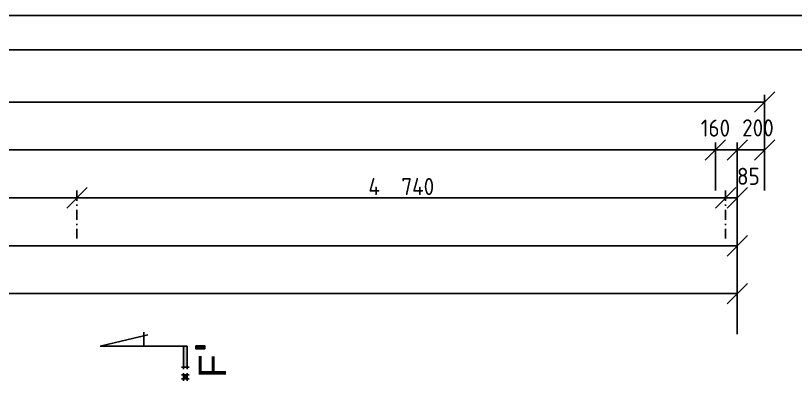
# Model space of a CAD drawing. Extents: x 4511820 to 5180432, y -1526536 to -944957.
# Drawn here: x 5150969 to 5156667, y -947630 to -944957 of the extents above; entities that cross this region are included whole.
import ezdxf

# ---------------------------------------------------------------- set-up
doc = ezdxf.new("R2010")
doc.units = 0
doc.header["$MEASUREMENT"] = 0
doc.linetypes.add('BODKOCIARKOVANA_3', pattern=[5.6, 3, -1.3, 0, -1.3])
doc.layers.get('0').update_dxf_attribs({"linetype": 'CONTINUOUS'})
doc.layers.get('Defpoints').update_dxf_attribs({"color": 61, "linetype": 'CONTINUOUS'})
doc.layers.add('KÓTY', color=4, linetype='CONTINUOUS')
doc.layers.add('TENKÁ', color=7, linetype='CONTINUOUS')
doc.styles.add('styl1', font='arial.ttf')
doc.styles.add('STYLE1', font='isocp.shx')
doc.dimstyles.new('STANDARD-50', dxfattribs={"dimtxt": 125, "dimasz": 150, "dimexe": 10, "dimexo": 200, "dimgap": 20, "dimtad": 1, "dimdsep": 46, "dimlunit": 6, "dimtxsty": 'STYLE1', "dimblk1": 'OBLIQUE', "dimblk2": 'OBLIQUE', "dimsah": 1, "dimcen": 2.5, "dimse1": 1, "dimse2": 1, "dimadec": 0, "dimazin": 0, "dimtfac": 1, "dimtmove": 1, "dimatfit": 3, "dimldrblk": 'OBLIQUE', "dimfxl": 1, "dimtolj": 1, "dimtzin": 0, "dimarcsym": 0})

# ---------------------------------------------------------------- blocks, each defined once
blk = doc.blocks.new('_OBLIQUE')
at = {"color": 0, "linetype": 'ByBlock'}
blk.add_line((-0.5, -0.5), (0.5, 0.5), dxfattribs=at)
blk = doc.blocks.new('*D14763')
at = {"layer": 'Defpoints', "color": 0}
for p in [(5151417.5, -946288.8), (5147467.5, -948733.5), (5151417.5, -948733.5)]:
    blk.add_point(p, dxfattribs=at)
at = {"layer": 'KÓTY', "color": 0, "lineweight": -2}
blk.add_line((5147467.5, -946288.8), (5151417.5, -946288.8), dxfattribs=at)
at = {"layer": 'KÓTY', "color": 0, "linetype": 'ByBlock', "lineweight": -2, "xscale": 150, "yscale": 150, "zscale": 150, "rotation": 180}
blk.add_blockref('_OBLIQUE', (5147467.5, -946288.8), dxfattribs=at)
at = {"layer": 'KÓTY', "color": 0, "linetype": 'ByBlock', "lineweight": -2, "xscale": 150, "yscale": 150, "zscale": 150}
blk.add_blockref('_OBLIQUE', (5151417.5, -946288.8), dxfattribs=at)
at = {"layer": 'KÓTY', "color": 0, "insert": (5149890, -946174.3), "char_height": 125, "attachment_point": 5, "style": 'STYLE1'}
blk.add_mtext('\\A1;3ﾠ950', dxfattribs=at)
blk = doc.blocks.new('*D14764')
at = {"layer": 'Defpoints', "color": 0}
for p in [(5156157.5, -946288.8), (5151417.5, -948733.5), (5156157.5, -948733.5)]:
    blk.add_point(p, dxfattribs=at)
at = {"layer": 'KÓTY', "color": 0, "lineweight": -2}
blk.add_line((5151417.5, -946288.8), (5156157.5, -946288.8), dxfattribs=at)
at = {"layer": 'KÓTY', "color": 0, "linetype": 'ByBlock', "lineweight": -2, "xscale": 150, "yscale": 150, "zscale": 150, "rotation": 180}
blk.add_blockref('_OBLIQUE', (5151417.5, -946288.8), dxfattribs=at)
at = {"layer": 'KÓTY', "color": 0, "linetype": 'ByBlock', "lineweight": -2, "xscale": 150, "yscale": 150, "zscale": 150}
blk.add_blockref('_OBLIQUE', (5156157.5, -946288.8), dxfattribs=at)
at = {"layer": 'KÓTY', "color": 0, "insert": (5153787.5, -946206.3), "char_height": 125, "attachment_point": 5, "style": 'STYLE1'}
blk.add_mtext('\\A1;4ﾠ740', dxfattribs=at)
blk = doc.blocks.new('*D14765')
at = {"layer": 'Defpoints', "color": 0}
for p in [(5156242.5, -946288.8), (5156157.5, -948733.5), (5156242.5, -948733.5)]:
    blk.add_point(p, dxfattribs=at)
at = {"layer": 'KÓTY', "color": 0, "lineweight": -2}
blk.add_line((5156157.5, -946288.8), (5156242.5, -946288.8), dxfattribs=at)
at = {"layer": 'KÓTY', "color": 0, "linetype": 'ByBlock', "lineweight": -2, "xscale": 150, "yscale": 150, "zscale": 150, "rotation": 180}
blk.add_blockref('_OBLIQUE', (5156157.5, -946288.8), dxfattribs=at)
at = {"layer": 'KÓTY', "color": 0, "linetype": 'ByBlock', "lineweight": -2, "xscale": 150, "yscale": 150, "zscale": 150}
blk.add_blockref('_OBLIQUE', (5156242.5, -946288.8), dxfattribs=at)
at = {"layer": 'KÓTY', "color": 0, "insert": (5156323.5, -946131.5), "char_height": 125, "attachment_point": 5, "style": 'STYLE1'}
blk.add_mtext('\\A1;85', dxfattribs=at)
blk = doc.blocks.new('*D14766')
at = {"layer": 'Defpoints', "color": 0}
for p in [(5156242.5, -946988.8), (5122812.5, -948448.5), (5156242.5, -948608.3)]:
    blk.add_point(p, dxfattribs=at)
at = {"layer": 'KÓTY', "color": 0, "lineweight": -2}
blk.add_line((5122812.5, -946988.8), (5156242.5, -946988.8), dxfattribs=at)
at = {"layer": 'KÓTY', "color": 0, "linetype": 'ByBlock', "lineweight": -2, "xscale": 150, "yscale": 150, "zscale": 150, "rotation": 180}
blk.add_blockref('_OBLIQUE', (5122812.5, -946988.8), dxfattribs=at)
at = {"layer": 'KÓTY', "color": 0, "linetype": 'ByBlock', "lineweight": -2, "xscale": 150, "yscale": 150, "zscale": 150}
blk.add_blockref('_OBLIQUE', (5156242.5, -946988.8), dxfattribs=at)
at = {"layer": 'KÓTY', "color": 0, "insert": (5139527.5, -946906.3), "char_height": 125, "attachment_point": 5, "style": 'STYLE1'}
blk.add_mtext('\\A1;33ﾠ430', dxfattribs=at)
blk = doc.blocks.new('*D14770')
at = {"layer": 'Defpoints', "color": 0}
for p in [(5156242.5, -946638.8), (5109572.5, -948648.5), (5156242.5, -948648.5)]:
    blk.add_point(p, dxfattribs=at)
at = {"layer": 'KÓTY', "color": 0, "lineweight": -2}
blk.add_line((5109572.5, -946638.8), (5156242.5, -946638.8), dxfattribs=at)
at = {"layer": 'KÓTY', "color": 0, "linetype": 'ByBlock', "lineweight": -2, "xscale": 150, "yscale": 150, "zscale": 150, "rotation": 180}
blk.add_blockref('_OBLIQUE', (5109572.5, -946638.8), dxfattribs=at)
at = {"layer": 'KÓTY', "color": 0, "linetype": 'ByBlock', "lineweight": -2, "xscale": 150, "yscale": 150, "zscale": 150}
blk.add_blockref('_OBLIQUE', (5156242.5, -946638.8), dxfattribs=at)
at = {"layer": 'KÓTY', "color": 0, "insert": (5132907.5, -946556.3), "char_height": 125, "attachment_point": 5, "style": 'STYLE1'}
blk.add_mtext('\\A1;46ﾠ670', dxfattribs=at)
blk = doc.blocks.new('*D14780')
at = {"layer": 'Defpoints', "color": 0}
for p in [(5156082.5, -945938.8), (5156082.5, -948808.5), (5122972.5, -948908.8)]:
    blk.add_point(p, dxfattribs=at)
at = {"layer": 'KÓTY', "color": 0, "lineweight": -2}
blk.add_line((5122972.5, -945938.8), (5156082.5, -945938.8), dxfattribs=at)
at = {"layer": 'KÓTY', "color": 0, "linetype": 'ByBlock', "lineweight": -2, "xscale": 150, "yscale": 150, "zscale": 150, "rotation": 180}
blk.add_blockref('_OBLIQUE', (5122972.5, -945938.8), dxfattribs=at)
at = {"layer": 'KÓTY', "color": 0, "linetype": 'ByBlock', "lineweight": -2, "xscale": 150, "yscale": 150, "zscale": 150}
blk.add_blockref('_OBLIQUE', (5156082.5, -945938.8), dxfattribs=at)
at = {"layer": 'KÓTY', "color": 0, "insert": (5139527.5, -945856.3), "char_height": 125, "attachment_point": 5, "style": 'STYLE1'}
blk.add_mtext('\\A1;33ﾠ110', dxfattribs=at)
blk = doc.blocks.new('*D14781')
at = {"layer": 'Defpoints', "color": 0}
for p in [(5156242.5, -945938.8), (5156082.5, -948808.5), (5156242.5, -948908.5)]:
    blk.add_point(p, dxfattribs=at)
at = {"layer": 'KÓTY', "color": 0, "lineweight": -2}
blk.add_line((5156082.5, -945938.8), (5156242.5, -945938.8), dxfattribs=at)
at = {"layer": 'KÓTY', "color": 0, "linetype": 'ByBlock', "lineweight": -2, "xscale": 150, "yscale": 150, "zscale": 150, "rotation": 180}
blk.add_blockref('_OBLIQUE', (5156082.5, -945938.8), dxfattribs=at)
at = {"layer": 'KÓTY', "color": 0, "linetype": 'ByBlock', "lineweight": -2, "xscale": 150, "yscale": 150, "zscale": 150}
blk.add_blockref('_OBLIQUE', (5156242.5, -945938.8), dxfattribs=at)
at = {"layer": 'KÓTY', "color": 0, "insert": (5156083, -945779), "char_height": 125, "attachment_point": 5, "style": 'STYLE1'}
blk.add_mtext('\\A1;160', dxfattribs=at)
blk = doc.blocks.new('*D17368')
at = {"layer": 'Defpoints', "color": 0}
for p in [(5156442.5, -945938.8), (5156242.5, -947558.5), (5156442.5, -947558.5)]:
    blk.add_point(p, dxfattribs=at)
at = {"layer": 'KÓTY', "color": 0, "lineweight": -2}
blk.add_line((5156242.5, -945938.8), (5156442.5, -945938.8), dxfattribs=at)
at = {"layer": 'KÓTY', "color": 0, "linetype": 'ByBlock', "lineweight": -2, "xscale": 150, "yscale": 150, "zscale": 150, "rotation": 180}
blk.add_blockref('_OBLIQUE', (5156242.5, -945938.8), dxfattribs=at)
at = {"layer": 'KÓTY', "color": 0, "linetype": 'ByBlock', "lineweight": -2, "xscale": 150, "yscale": 150, "zscale": 150}
blk.add_blockref('_OBLIQUE', (5156442.5, -945938.8), dxfattribs=at)
at = {"layer": 'KÓTY', "color": 0, "insert": (5156393.5, -945777.5), "char_height": 125, "attachment_point": 5, "style": 'STYLE1'}
blk.add_mtext('\\A1;200', dxfattribs=at)
blk = doc.blocks.new('*D17372')
at = {"layer": 'Defpoints', "color": 0}
for p in [(5156442.5, -945588.8), (5122812.5, -948448.5), (5156442.5, -948448.5)]:
    blk.add_point(p, dxfattribs=at)
at = {"layer": 'KÓTY', "color": 0, "lineweight": -2}
blk.add_line((5122812.5, -945588.8), (5156442.5, -945588.8), dxfattribs=at)
at = {"layer": 'KÓTY', "color": 0, "linetype": 'ByBlock', "lineweight": -2, "xscale": 150, "yscale": 150, "zscale": 150, "rotation": 180}
blk.add_blockref('_OBLIQUE', (5122812.5, -945588.8), dxfattribs=at)
at = {"layer": 'KÓTY', "color": 0, "linetype": 'ByBlock', "lineweight": -2, "xscale": 150, "yscale": 150, "zscale": 150}
blk.add_blockref('_OBLIQUE', (5156442.5, -945588.8), dxfattribs=at)
at = {"layer": 'KÓTY', "color": 0, "insert": (5139627.5, -945506.3), "char_height": 125, "attachment_point": 5, "style": 'STYLE1'}
blk.add_mtext('\\A1;33ﾠ630', dxfattribs=at)

msp = doc.modelspace()

# ---------------------------------------------------------------- hatches: boundary and pattern name
at = {"layer": 'TENKÁ'}
h = msp.add_hatch(color=256, dxfattribs=at)
h.dxf.hatch_style = 1
h.paths.add_polyline_path([(5152222.5, -947527.182), (5152222.5, -947373.557), (5152196.625, -947373.557), (5152196.625, -947527.182)])
h = msp.add_hatch(color=256, dxfattribs=at)
h.dxf.hatch_style = 1
h.paths.add_polyline_path([(5152222.5, -947527.182), (5152222.5, -947373.557), (5152196.625, -947373.557), (5152196.625, -947527.182)])
h = msp.add_hatch(color=256, dxfattribs=at)
h.dxf.hatch_style = 1
h.paths.add_polyline_path([(5152287.375, -947392.932), (5152351, -947392.932), (5152351, -947369.307), (5152287.375, -947369.307)])
h = msp.add_hatch(color=256, dxfattribs=at)
h.dxf.hatch_style = 1
h.paths.add_polyline_path([(5152287.375, -947392.932), (5152351, -947392.932), (5152351, -947369.307), (5152287.375, -947369.307)])
h = msp.add_hatch(color=256, dxfattribs=at)
h.dxf.hatch_style = 1
h.paths.add_polyline_path([(5152222.5, -947582.057), (5152196.625, -947582.057), (5152196.625, -947612.307), (5152222.5, -947612.307)])
h = msp.add_hatch(color=256, dxfattribs=at)
h.dxf.hatch_style = 1
h.paths.add_polyline_path([(5152222.5, -947582.057), (5152196.625, -947582.057), (5152196.625, -947612.307), (5152222.5, -947612.307)])

# ---------------------------------------------------------------- linework, layer by layer
at = {"layer": 'KÓTY', "ltscale": 25}
for p, q in [((5156442.5, -945535.406), (5156442.5, -945885.406)), ((5156082.5, -945885.406), (5156082.5, -946235.406)), ((5156242.5, -945885.406), (5156242.5, -946235.406)), ((5156442.5, -945885.406), (5156442.5, -946235.406)), ((5156242.5, -946235.406), (5156242.5, -946585.406)), ((5156242.5, -946585.406), (5156242.5, -946935.406)), ((5156242.5, -946935.406), (5156242.5, -947285.406))]:
    msp.add_line(p, q, dxfattribs=at)
at = {"layer": 'KÓTY', "linetype": 'BODKOCIARKOVANA_3', "ltscale": 25}
for p, q in [((5151417.5, -946235.406), (5151417.5, -946585.406)), ((5156157.5, -946235.406), (5156157.5, -946585.406))]:
    msp.add_line(p, q, dxfattribs=at)
at = {"layer": 'TENKÁ', "color": 7}
for p, q in [((5170238, -944957.036), (5090643, -944957.036)), ((5169988, -945207.036), (5090893, -945207.036))]:
    msp.add_line(p, q, dxfattribs=at)
at = {"layer": 'TENKÁ'}
for p, q in [((5151936.125, -947290.432), (5151587.5, -947373.557)), ((5151936.125, -947290.432), (5151587.5, -947373.557)), ((5151905, -947373.557), (5151905, -947270.307)), ((5151905, -947373.557), (5151905, -947270.307)), ((5151587.5, -947373.557), (5152222.5, -947373.557)), ((5151587.5, -947373.557), (5152222.5, -947373.557)), ((5152196.625, -947373.557), (5152196.625, -947539.682)), ((5152196.625, -947373.557), (5152196.625, -947539.682)), ((5152222.5, -947373.557), (5152222.5, -947539.682)), ((5152222.5, -947373.557), (5152222.5, -947539.682)), ((5152180.375, -947527.182), (5152237.375, -947527.182)), ((5152180.375, -947527.182), (5152237.375, -947527.182)), ((5152180.375, -947582.057), (5152237.375, -947582.057)), ((5152180.375, -947582.057), (5152237.375, -947582.057)), ((5152196.625, -947569.557), (5152196.625, -947624.807)), ((5152196.625, -947569.557), (5152196.625, -947624.807)), ((5152222.5, -947569.557), (5152222.5, -947624.807)), ((5152222.5, -947569.557), (5152222.5, -947624.807)), ((5152180.375, -947612.307), (5152237.375, -947612.307)), ((5152180.375, -947612.307), (5152237.375, -947612.307))]:
    msp.add_line(p, q, dxfattribs=at)
msp.add_lwpolyline([(5152287.375, -947369.307), (5152287.375, -947392.932), (5152351, -947392.932), (5152351, -947369.307)], close=True, dxfattribs=at)
msp.add_lwpolyline([(5152287.375, -947369.307), (5152287.375, -947392.932), (5152351, -947392.932), (5152351, -947369.307)], close=True, dxfattribs=at)

# ---------------------------------------------------------------- texts
at = {"layer": 'TENKÁ', "ltscale": 0.25, "style": 'styl1'}
msp.add_text('F', height=200, rotation=90, dxfattribs=at).set_placement((5152505.817, -947602.794))
msp.add_text('F', height=200, rotation=90, dxfattribs=at).set_placement((5152505.817, -947602.794))

# ---------------------------------------------------------------- dimensions: what is measured, and where the dimension line sits
at = {"layer": 'KÓTY'}
dim = msp.add_linear_dim(base=(5156442.5, -945588.809), p1=(5122812.5, -948448.5), p2=(5156442.5, -948448.5), dimstyle='STANDARD-50', override={"dimtxsty": 'STYLE1', "dimldrblk": 'OBLIQUE'}, dxfattribs=at)
dim.commit()
dim.dimension.update_dxf_attribs({"geometry": '*D17372', "text_midpoint": (5139627.5, -945506.266)})
for base, p1, p2, picture, middle in [((5156242.5, -945938.809), (5156082.5, -948808.5), (5156242.5, -948908.5), '*D14781', (5156083, -945861.5)), ((5156242.5, -946288.809), (5156157.5, -948733.5), (5156242.5, -948733.5), '*D14765', (5156323.5, -946214)), ((5151417.5, -946288.809), (5147467.5, -948733.5), (5151417.5, -948733.5), '*D14763', (5149890, -946256.809))]:
    dim = msp.add_linear_dim(base=base, p1=p1, p2=p2, dimstyle='STANDARD-50', dxfattribs=at)
    dim.commit()
    dim.dimension.update_dxf_attribs({"geometry": picture, "text_midpoint": middle, "dimtype": 160})
dim = msp.add_linear_dim(base=(5156442.5, -945938.809), p1=(5156242.5, -947558.5), p2=(5156442.5, -947558.5), dimstyle='STANDARD-50', override={"dimtxsty": 'STYLE1', "dimldrblk": 'OBLIQUE'}, dxfattribs=at)
dim.commit()
dim.dimension.update_dxf_attribs({"geometry": '*D17368', "text_midpoint": (5156393.5, -945860), "dimtype": 160})
for base, p1, p2, picture, middle in [((5156082.5, -945938.809), (5122972.5, -948908.773), (5156082.5, -948808.5), '*D14780', (5139527.5, -945856.266)), ((5156157.5, -946288.809), (5151417.5, -948733.5), (5156157.5, -948733.5), '*D14764', (5153787.5, -946206.266)), ((5156242.5, -946638.809), (5109572.5, -948648.5), (5156242.5, -948648.5), '*D14770', (5132907.5, -946556.266)), ((5156242.5, -946988.809), (5122812.5, -948448.5), (5156242.5, -948608.309), '*D14766', (5139527.5, -946906.266))]:
    dim = msp.add_linear_dim(base=base, p1=p1, p2=p2, dimstyle='STANDARD-50', dxfattribs=at)
    dim.commit()
    dim.dimension.update_dxf_attribs({"geometry": picture, "text_midpoint": middle})

doc.saveas('drawing.dxf')
